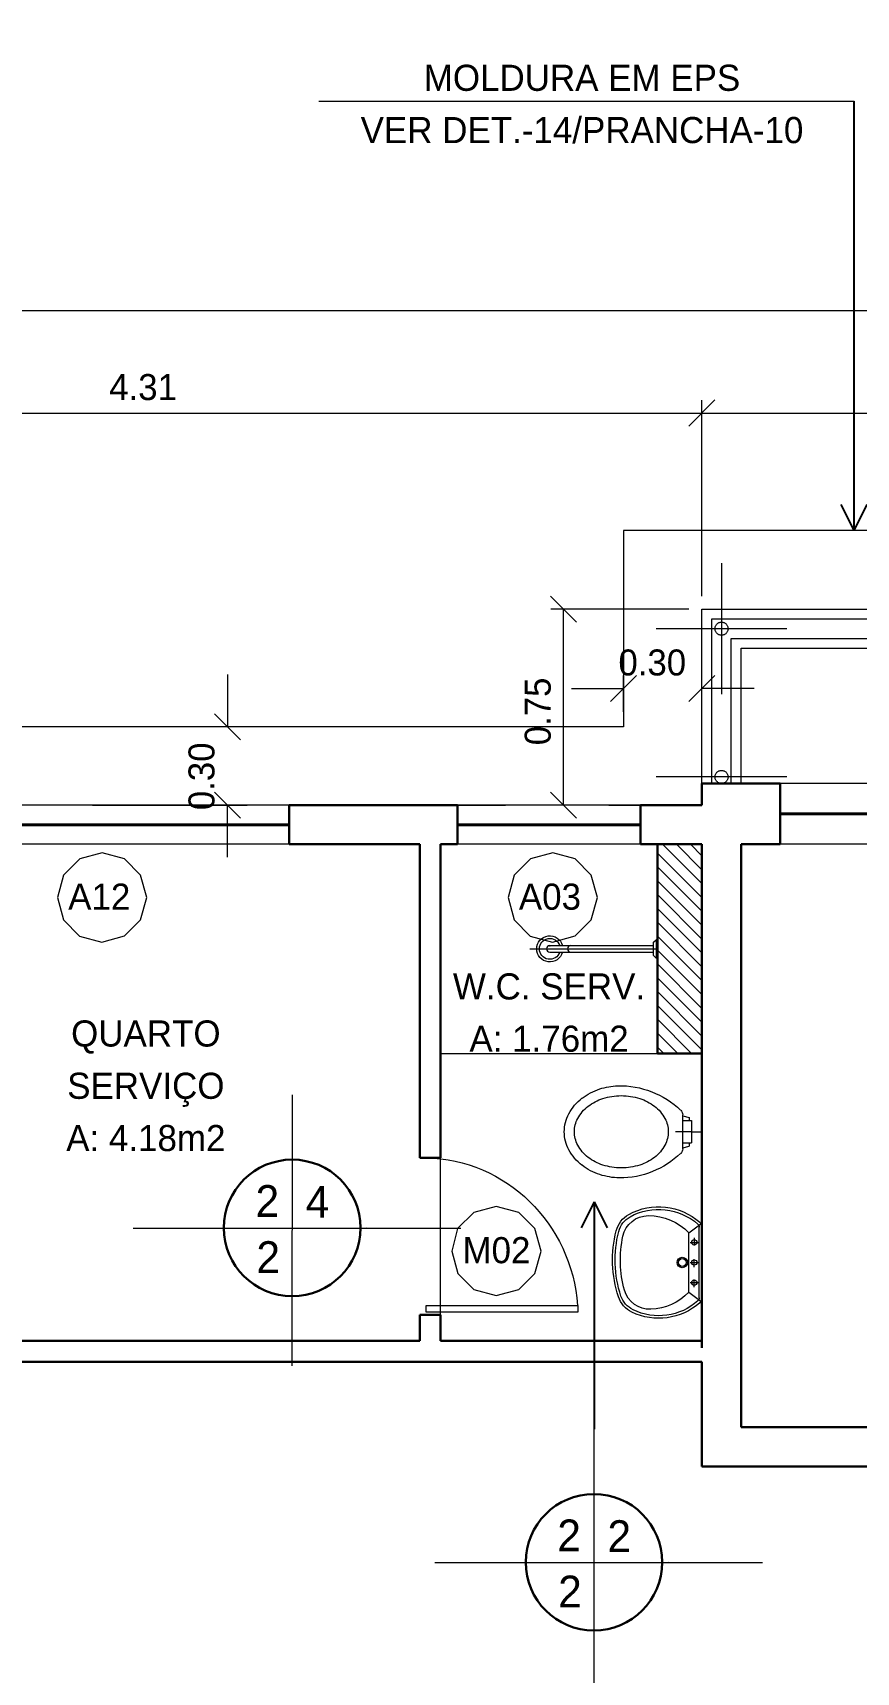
# Model space of a CAD drawing. Header units: metres. Extents: x 3.9 to 63.3, y 8 to 50.1.
# Drawn here: x 35.47 to 38.63, y 18.62 to 24.89 of the extents above; entities that cross this region are included whole.
import ezdxf
from ezdxf.enums import TextEntityAlignment as Align

# ---------------------------------------------------------------- set-up
doc = ezdxf.new("R2010")
doc.units = ezdxf.units.M
doc.header["$MEASUREMENT"] = 0
for name, pattern in [('DGN Style 2', [0.988287, 0.592972, -0.395315]), ('DGN Style 3', [1.383601, 0.988287, -0.395315]), ('DGN Style 4', [1.582247, 0.790629, -0.395315, 0.000988287, -0.395315])]:
    doc.linetypes.add(name, pattern=pattern)
doc.layers.get('Defpoints').update_dxf_attribs({"lineweight": 0})
for name, color, linetype, lineweight in [('00-EDIFICACOES TÉRREO', 7, 'Continuous', 0), ('24 - Textos Gerais', 7, 'Continuous', 0), ('34 - Mobiliário', 7, 'Continuous', 0), ('CORNIJAS_VAR NA PLANTA PTIPO 1', 7, 'Continuous', 0), ('Level 1', 7, 'Continuous', 0), ('Level 12', 7, 'Continuous', 0), ('Level 14', 7, 'Continuous', 0), ('Level 21-1', 7, 'Continuous', 0), ('Level 24-1', 7, 'Continuous', 0), ('Level 3', 7, 'Continuous', 0), ('Level 36', 7, 'Continuous', 0), ('Level 45', 7, 'Continuous', 0), ('Level 50', 7, 'Continuous', 0), ('Level 7', 7, 'Continuous', 0)]:
    doc.layers.add(name, color=color, linetype=linetype, lineweight=lineweight)
doc.styles.add('Style-INTL_ENGINEERING', font='INTL_ENGINEERING.shx')
doc.dimstyles.get("Standard").update_dxf_attribs({"dimtxt": 0.18, "dimasz": 0.18, "dimexe": 0.18, "dimexo": 0.0625, "dimgap": 0.09, "dimtad": 0, "dimtih": 1, "dimtoh": 1, "dimdec": 4, "dimzin": 1, "dimdsep": 46, "dimtxsty": 'Standard', "dimcen": 0, "dimadec": 0, "dimazin": 0, "dimtfac": 1, "dimtdec": 4, "dimtofl": 0, "dimtmove": 0, "dimatfit": 3, "dimfxl": 0, "dimtolj": 1, "dimtzin": 1, "dimarcsym": 0})

# ---------------------------------------------------------------- blocks, each defined once
blk = doc.blocks.new('*U57')
at = {"layer": 'Level 36', "color": 172, "linetype": 'Continuous', "lineweight": 13}
for p, q in [((-0.1897, -0.0646), (-0.1897, 0.0645)), ((-0.2238, 0), (-0.2633, 0)), ((-0.1897, 0.0427), (-0.2239, 0.0427)), ((-0.2239, 0.0427), (-0.2238, -0.0427)), ((-0.2238, 0), (-0.1625, 0)), ((-0.1897, 0.0608), (-0.2139, 0.0544)), ((-0.2139, 0.0544), (-0.2139, 0.0427)), ((-0.1897, -0.0427), (-0.2238, -0.0427)), ((-0.2139, -0.0428), (-0.2139, -0.0544)), ((-0.1897, -0.0608), (-0.2139, -0.0544))]:
    blk.add_line(p, q, dxfattribs=at)
for centre, radius, start, end in [((0.0522, -0.1623), 0.3388, 88.94904, 133.70577), ((0.0304, -0.0481), 0.1841, 107.67831, 127.57698), ((0.0452, -0.0944), 0.2328, 90.00016, 107.67831), ((0.0452, -0.0944), 0.2328, 72.32202, 90.00016), ((0.0452, -0.0944), 0.2712, 72.32202, 87.20705), ((0.0599, -0.0481), 0.1841, 52.42334, 72.32202), ((0.0599, -0.0481), 0.2225, 52.42334, 72.32202), ((0.0826, -0.0186), 0.1854, 28.29453, 52.42334), ((-0.1647, 0.0646), 0.025, 133.70577, 180.00016), ((0.0077, -0.0186), 0.147, 127.57698, 151.70579), ((0.0826, -0.0186), 0.147, 28.29453, 52.42334), ((0.1174, 0.0001), 0.1459, 0.00016, 28.29453), ((-0.0271, 0.0001), 0.1075, 151.70579, 180.00016), ((-0.0271, 0.0001), 0.1075, 180.00016, 208.29453), ((0.1174, 0.0001), 0.1075, 0.00016, 28.29453), ((0.1174, 0.0001), 0.1075, 331.70579, 0.00016), ((0.1174, 0.0001), 0.1459, 331.70579, 0.00016), ((0.0077, 0.0188), 0.147, 208.29453, 232.42334), ((0.0826, 0.0188), 0.147, 307.57698, 331.70579), ((-0.1647, -0.0646), 0.025, 180.00016, 226.29455), ((0.0522, 0.1623), 0.3388, 226.29455, 270.00016), ((0.0304, 0.0482), 0.1841, 232.42334, 252.32202), ((0.0599, 0.0482), 0.1841, 287.67831, 307.57698), ((0.0826, 0.0188), 0.1854, 307.57698, 331.70579), ((0.0452, 0.0946), 0.2328, 252.32202, 270.00016), ((0.0452, 0.0946), 0.2328, 270.00016, 287.67831), ((0.0452, 0.0946), 0.2712, 271.47936, 287.67831), ((0.0599, 0.0482), 0.2225, 287.67831, 307.57698)]:
    blk.add_arc(centre, radius, start, end, dxfattribs=at)
blk = doc.blocks.new('*U58')
at = {"layer": '24 - Textos Gerais', "color": 172, "linetype": 'Continuous', "lineweight": 0}
for p, q in [((-0.2441, 0.035), (-0.2441, -0.035)), ((-0.2441, 0.035), (-0.2391, 0.035)), ((-0.2391, 0.035), (-0.2391, -0.035)), ((-0.2291, 0.025), (-0.2391, 0.035)), ((-0.2291, -0.025), (-0.2291, 0.025)), ((0.168, 0.0125), (-0.2291, 0.0125)), ((-0.2441, -0.035), (-0.2391, -0.035)), ((-0.2391, -0.035), (-0.2291, -0.025)), ((0.168, -0.0125), (-0.2291, -0.0125))]:
    blk.add_line(p, q, dxfattribs=at)
at = {"layer": '24 - Textos Gerais', "color": 172, "linetype": 'DGN Style 4', "lineweight": 13}
blk.add_line((0.2441, 0), (-0.2441, 0), dxfattribs=at)
at = {"layer": '24 - Textos Gerais', "color": 172, "linetype": 'Continuous', "lineweight": 0, "extrusion": (0, 0, -1)}
for centre in [(-0.088, 0), (-0.168, 0)]:
    blk.add_arc(centre, 0.0125, 90, 270, dxfattribs=at)
at = {"layer": '24 - Textos Gerais', "color": 172, "linetype": 'Continuous', "lineweight": 0}
for radius, start, end in [(0.05, 194.47751, 165.52249), (0.04, 198.20996, 161.79004)]:
    blk.add_arc((0.168, 0), radius, start, end, dxfattribs=at)
blk.add_point((0.168, 0.011), dxfattribs=at)
blk = doc.blocks.new('*U59')
at = {"layer": 'Level 36', "color": 172, "linetype": 'Continuous', "lineweight": 13}
for p, q in [((-0.171, -0.1351), (-0.1711, 0.135)), ((-0.121, 0.1137), (-0.1675, 0.1479)), ((-0.1611, -0.1351), (-0.161, 0.135)), ((-0.1256, 0.0769), (-0.158, 0.077)), ((-0.142, 0.0942), (-0.142, 0.0646)), ((-0.121, -0.1138), (-0.121, 0.1137)), ((-0.1256, 0), (-0.158, 0)), ((-0.142, -0.0173), (-0.142, 0.0124)), ((-0.121, -0.1138), (-0.1675, -0.1479)), ((-0.1256, -0.077), (-0.158, -0.077)), ((-0.142, -0.0942), (-0.142, -0.0646))]:
    blk.add_line(p, q, dxfattribs=at)
at = {"layer": 'Level 36', "color": 172, "linetype": 'Continuous', "lineweight": 13, "extrusion": (0, 0, -1)}
for centre, radius in [((0.1419, 0.077), 0.01), ((0.1419, 0), 0.01), ((0.096, 0), 0.02), ((0.096, 0), 0.015), ((0.1419, -0.077), 0.01)]:
    blk.add_circle(centre, radius, dxfattribs=at)
at = {"layer": 'Level 36', "color": 172, "linetype": 'Continuous', "lineweight": 13}
for centre, radius, start, end in [((-0.0058, -0.0225), 0.236, 61.03309, 131.66129), ((-0.0058, -0.0225), 0.226, 61.03309, 131.66129), ((-0.146, 0.1351), 0.025, 131.66129, 180.00016), ((-0.146, 0.1351), 0.015, 131.66129, 180.00016), ((0.0337, -0.036), 0.2153, 90.04575, 135.93606), ((0.0336, 0.0793), 0.1, 12.24588, 90.04575), ((0.0601, 0.0964), 0.09, 14.4235, 61.03309), ((0.0601, 0.0964), 0.1, 14.4235, 61.03309), ((-0.2874, 0.0096), 0.4284, 344.31291, 12.24588), ((-0.2774, 0.0096), 0.4384, 341.68611, 14.4235), ((-0.2774, 0.0096), 0.4484, 341.68611, 14.4235), ((0.0337, 0.036), 0.2153, 224.06426, 267.58733), ((0.0288, -0.0792), 0.1, 267.58733, 344.31291), ((-0.146, -0.1351), 0.025, 180.00016, 228.33903), ((-0.0058, 0.0225), 0.236, 228.33903, 295.80277), ((-0.146, -0.1351), 0.015, 180.00016, 228.33903), ((-0.0058, 0.0225), 0.226, 228.33903, 295.80277), ((0.0534, -0.0999), 0.09, 295.80277, 341.68611), ((0.0534, -0.0999), 0.1, 295.80277, 341.68611)]:
    blk.add_arc(centre, radius, start, end, dxfattribs=at)
blk = doc.blocks.new('*U22')
at = {"layer": 'Level 36', "color": 172, "linetype": 'Continuous', "lineweight": 13}
blk.add_line((6.535, 3.0801), (7.3649, 3.08), dxfattribs=at)
at = {"layer": '24 - Textos Gerais', "color": 172, "linetype": 'Continuous', "lineweight": 0, "extrusion": (0, 0, -1)}
blk.add_blockref('*U58', (-7.1208, 3.48), dxfattribs=at)
at = {"layer": 'Level 36', "color": 172, "linetype": 'Continuous', "lineweight": 13, "extrusion": (0, 0, -1)}
for name, p in [('*U57', (-7.2717, 2.78)), ('*U59', (-7.3639, 2.28))]:
    blk.add_blockref(name, p, dxfattribs=at)
blk = doc.blocks.new('P60D_2')
at = {"layer": 'Level 14', "color": 7, "linetype": 'Continuous', "lineweight": 13}
for p, q in [((0.035, 0.605), (0.01, 0.605)), ((0.01, 0.605), (0.01, 0.025)), ((0.035, 0.025), (0.035, 0.605)), ((0.01, 0.025), (0.035, 0.025))]:
    blk.add_line(p, q, dxfattribs=at)
blk.add_ellipse((0.0073, 0.032), major_axis=(0.5659, -0.1833), ratio=0.960106, start_param=0.313176, end_param=1.825606, dxfattribs=at)
at = {"layer": 'Level 7', "color": 7, "linetype": 'Continuous', "lineweight": 30}
for p, q in [((0, 0), (0, 0.08)), ((0.6, 0), (0.6, 0.08))]:
    blk.add_line(p, q, dxfattribs=at)
blk = doc.blocks.new('J140B0')
at = {"layer": '34 - Mobiliário', "color": 7, "linetype": 'Continuous', "lineweight": 40}
blk.add_line((0, 0.075), (1.2, 0.075), dxfattribs=at)
at = {"layer": 'CORNIJAS_VAR NA PLANTA PTIPO 1', "color": 7, "linetype": 'Continuous', "lineweight": 30}
for p, q in [((0, 0), (0, 0.15)), ((1.2, 0), (1.2, 0.15))]:
    blk.add_line(p, q, dxfattribs=at)
at = {"layer": 'CORNIJAS_VAR NA PLANTA PTIPO 1', "color": 7, "linetype": 'Continuous', "lineweight": 0}
for p, q in [((0, 0.15), (1.2, 0.15)), ((0, 0), (1.2, 0))]:
    blk.add_line(p, q, dxfattribs=at)
blk = doc.blocks.new('*U77')
at = {"layer": '34 - Mobiliário', "color": 7, "linetype": 'DGN Style 3', "lineweight": 40}
blk.add_line((0.35, 0), (-0.35, 0), dxfattribs=at)
at = {"layer": 'CORNIJAS_VAR NA PLANTA PTIPO 1', "color": 7, "linetype": 'Continuous', "lineweight": 30}
for p, q in [((-0.35, -0.075), (-0.35, 0.075)), ((0.35, -0.075), (0.35, 0.075))]:
    blk.add_line(p, q, dxfattribs=at)
at = {"layer": 'CORNIJAS_VAR NA PLANTA PTIPO 1', "color": 7, "linetype": 'Continuous', "lineweight": 0}
for p, q in [((0.35, 0.075), (-0.35, 0.075)), ((0.35, -0.075), (-0.35, -0.075))]:
    blk.add_line(p, q, dxfattribs=at)
blk = doc.blocks.new('*U103')
at = {"layer": 'Level 1', "color": 3, "linetype": 'DGN Style 4', "lineweight": 0}
for p, q in [((0, 0.25), (0, -0.25)), ((0.25, 0), (-0.25, 0))]:
    blk.add_line(p, q, dxfattribs=at)
at = {"layer": 'Level 50', "color": 190, "linetype": 'DGN Style 2', "lineweight": 0}
blk.add_circle((0, 0), 0.025, dxfattribs=at)
blk = doc.blocks.new('*U104')
at = {"layer": 'Level 1', "color": 3, "linetype": 'DGN Style 4', "lineweight": 0}
blk.add_line((0.25, 0), (-0.25, 0), dxfattribs=at)
at = {"layer": 'Level 50', "color": 190, "linetype": 'DGN Style 2', "lineweight": 0}
blk.add_circle((0, 0), 0.025, dxfattribs=at)
blk = doc.blocks.new('*U87')
at = {"layer": 'Level 21-1', "color": 7, "linetype": 'Continuous', "lineweight": 13}
for p, q in [((16.665, 3.1722), (7.235, 3.1722)), ((7.235, 3.1722), (7.235, 2.4222)), ((7.235, 2.4222), (3.5257, 2.4222))]:
    blk.add_line(p, q, dxfattribs=at)
at = {"layer": 'Level 50', "color": 190, "linetype": 'Continuous', "lineweight": 13}
for p, q in [((7.5725, 2.8347), (12.515, 2.8347)), ((7.5725, 2.2049), (7.5725, 2.8347)), ((7.6475, 2.7597), (12.515, 2.7597)), ((7.6475, 2.2049), (7.6475, 2.7597))]:
    blk.add_line(p, q, dxfattribs=at)
at = {"layer": 'Level 7', "color": 7, "linetype": 'DGN Style 3', "lineweight": 13}
for p, q in [((7.535, 2.8722), (12.515, 2.8722)), ((7.535, 2.2049), (7.535, 2.8722))]:
    blk.add_line(p, q, dxfattribs=at)
at = {"layer": 'Level 7', "color": 7, "linetype": 'Continuous', "lineweight": 13}
for p, q in [((7.685, 2.2049), (7.685, 2.7222)), ((7.685, 2.7222), (12.515, 2.7222))]:
    blk.add_line(p, q, dxfattribs=at)
at = {"layer": 'Level 50', "color": 190, "linetype": 'DGN Style 2', "lineweight": 0}
for name, p in [('*U103', (7.61, 2.7972)), ('*U104', (7.61, 2.2299))]:
    blk.add_blockref(name, p, dxfattribs=at)
blk = doc.blocks.new('*D220')
at = {"layer": 'Defpoints', "color": 2, "linetype": 'Continuous', "lineweight": 0}
for p, q in [((37.9848, 23.3894), (38.0843, 23.4889)), ((38.0346, 22.7385), (38.0346, 23.4886)), ((43.0643, 23.4889), (42.9648, 23.3894)), ((43.0145, 22.7385), (43.0145, 23.4886)), ((38.0346, 23.4391), (43.0145, 23.4391))]:
    blk.add_line(p, q, dxfattribs=at)
at = {"layer": 'Defpoints'}
for p in [(40.5246, 23.4391), (43.0145, 23.4391), (38.0346, 22.689), (43.0145, 22.689)]:
    blk.add_point(p, dxfattribs=at)
at = {"layer": 'Defpoints', "color": 2, "linetype": 'Continuous', "lineweight": 0, "style": 'Style-INTL_ENGINEERING'}
blk.add_text('4.98', height=0.0995, dxfattribs=at).set_placement((40.3824, 23.5384), align=Align.MIDDLE_LEFT)
blk = doc.blocks.new('_Oblique')
at = {"color": 0, "linetype": 'ByBlock', "lineweight": -2}
blk.add_line((0.5, 0.5), (-0.5, -0.5), dxfattribs=at)
blk = doc.blocks.new('*D219')
at = {"layer": 'Defpoints', "color": 2, "linetype": 'Continuous', "lineweight": 0}
for p, q in [((33.6755, 23.3894), (33.775, 23.4889)), ((33.7253, 23.1867), (33.7253, 23.4886)), ((38.0843, 23.4889), (37.9848, 23.3894)), ((38.0346, 22.7385), (38.0346, 23.4886)), ((33.7253, 23.4391), (38.0346, 23.4391))]:
    blk.add_line(p, q, dxfattribs=at)
at = {"layer": 'Defpoints'}
for p in [(35.8799, 23.4391), (38.0346, 23.4391), (33.7253, 23.1372), (38.0346, 22.689)]:
    blk.add_point(p, dxfattribs=at)
at = {"layer": 'Defpoints', "color": 2, "linetype": 'Continuous', "lineweight": 0, "style": 'Style-INTL_ENGINEERING'}
blk.add_text('4.31', height=0.0995, dxfattribs=at).set_placement((35.7663, 23.5384), align=Align.MIDDLE_LEFT)
blk = doc.blocks.new('*D223')
at = {"layer": 'Defpoints', "color": 2, "linetype": 'Continuous', "lineweight": 0}
for p, q in [((33.6755, 23.7816), (33.775, 23.8811)), ((33.7253, 23.1867), (33.7253, 23.8808)), ((46.9143, 23.8811), (46.8148, 23.7816)), ((46.8646, 22.7385), (46.8646, 23.8808)), ((33.7253, 23.8313), (46.8646, 23.8313))]:
    blk.add_line(p, q, dxfattribs=at)
at = {"layer": 'Defpoints'}
for p in [(40.2949, 23.8313), (46.8646, 23.8313), (33.7253, 23.1372), (46.8646, 22.689)]:
    blk.add_point(p, dxfattribs=at)
at = {"layer": 'Defpoints', "color": 2, "linetype": 'Continuous', "lineweight": 0, "style": 'Style-INTL_ENGINEERING'}
blk.add_text('13.14', height=0.0995, dxfattribs=at).set_placement((40.1649, 23.9306), align=Align.MIDDLE_LEFT)
blk = doc.blocks.new('*D318')
at = {"layer": 'Defpoints', "color": 2, "linetype": 'Continuous', "lineweight": 0}
for p, q in [((37.4556, 22.7388), (37.5551, 22.6393)), ((37.9851, 22.689), (37.4559, 22.689)), ((37.5054, 21.939), (37.5054, 22.689)), ((37.5551, 21.8893), (37.4556, 21.9888)), ((37.885, 21.939), (37.4559, 21.939))]:
    blk.add_line(p, q, dxfattribs=at)
at = {"layer": 'Defpoints'}
for p in [(37.5054, 22.689), (38.0346, 22.689), (37.5054, 22.314), (37.9346, 21.939)]:
    blk.add_point(p, dxfattribs=at)
at = {"layer": 'Defpoints', "color": 2, "linetype": 'Continuous', "lineweight": 0, "style": 'Style-INTL_ENGINEERING'}
blk.add_text('0.75', height=0.0995, rotation=90, dxfattribs=at).set_placement((37.4061, 22.1679), align=Align.MIDDLE_LEFT)
blk = doc.blocks.new('TerminatorOpen')
at = {"color": 0, "linetype": 'ByBlock', "lineweight": -2}
for q in [(-1, 0.5), (-1, 0), (-1, -0.5)]:
    blk.add_line((0, 0), q, dxfattribs=at)
blk = doc.blocks.new('INDESP_2')
at = {"layer": 'Level 3', "color": 131, "linetype": 'Continuous', "lineweight": 0}
for p, q in [((0.01506, -0.01302), (0.01507, 0.01257)), ((0.00001, 0), (0.03099, 0))]:
    blk.add_line(p, q, dxfattribs=at)
at = {"layer": 'Level 3', "color": 131, "linetype": 'Continuous', "lineweight": 13}
blk.add_line((0.0221, 0), (0.02213, 0.00002), dxfattribs=at)
at = {"layer": 'Level 3', "color": 131, "linetype": 'Continuous', "lineweight": 30}
blk.add_circle((0.01505, 0.00001), 0.00645, dxfattribs=at)
at = {"layer": 'Level 3', "color": 131, "linetype": 'Continuous', "lineweight": 30, "style": 'Style-INTL_ENGINEERING'}
for s, p in [('2', (0.01159, 0.00105)), ('4', (0.01633, 0.00098)), ('2', (0.01167, -0.00425))]:
    blk.add_text(s, height=0.003, rotation=0, dxfattribs=at).set_placement(p)
blk = doc.blocks.new('INDESP_3')
at = {"layer": 'Level 3', "color": 131, "linetype": 'Continuous', "lineweight": 0}
for p, q in [((0.01506, -0.01302), (0.01507, 0.01257)), ((0.00001, 0), (0.03099, 0))]:
    blk.add_line(p, q, dxfattribs=at)
at = {"layer": 'Level 3', "color": 131, "linetype": 'Continuous', "lineweight": 13}
blk.add_line((0.0221, 0), (0.02213, 0.00002), dxfattribs=at)
at = {"layer": 'Level 3', "color": 131, "linetype": 'Continuous', "lineweight": 30}
blk.add_circle((0.01505, 0.00001), 0.00645, dxfattribs=at)
at = {"layer": 'Level 3', "color": 131, "linetype": 'Continuous', "lineweight": 30, "style": 'Style-INTL_ENGINEERING'}
for p in [(0.01159, 0.00105), (0.01633, 0.00098), (0.01167, -0.00425)]:
    blk.add_text('2', height=0.003, rotation=0, dxfattribs=at).set_placement(p)
blk = doc.blocks.new('*U353')
at = {"layer": '00-EDIFICACOES TÉRREO', "color": 4, "linetype": 'Continuous', "lineweight": 0, "flags": 128}
blk.add_lwpolyline([(0.00342, 0), (0.00294, 0.00172), (0.00172, 0.00296), (0, 0.00342), (-0.00171, 0.00296), (-0.00296, 0.00172), (-0.00341, 0), (-0.00294, -0.00171), (-0.00172, -0.00295), (-0.00001, -0.00341), (0.00173, -0.00294), (0.00295, -0.00171)], close=True, dxfattribs=at)
at = {"layer": '00-EDIFICACOES TÉRREO', "color": 4, "linetype": 'Continuous', "lineweight": 0, "style": 'Style-INTL_ENGINEERING'}
blk.add_text('A12', height=0.001999, rotation=359.9999, dxfattribs=at).set_placement((-0.00259, -0.00093))
blk = doc.blocks.new('*U354')
at = {"layer": '00-EDIFICACOES TÉRREO', "color": 4, "linetype": 'Continuous', "lineweight": 0, "flags": 128}
blk.add_lwpolyline([(0.00342, 0), (0.00294, 0.00172), (0.00172, 0.00296), (0, 0.00342), (-0.00171, 0.00296), (-0.00296, 0.00172), (-0.00341, 0), (-0.00294, -0.00171), (-0.00172, -0.00295), (-0.00001, -0.00341), (0.00173, -0.00294), (0.00295, -0.00171)], close=True, dxfattribs=at)
at = {"layer": '00-EDIFICACOES TÉRREO', "color": 4, "linetype": 'Continuous', "lineweight": 0, "style": 'Style-INTL_ENGINEERING'}
blk.add_text('A03', height=0.001999, rotation=359.9999, dxfattribs=at).set_placement((-0.00259, -0.00093))
blk = doc.blocks.new('*U355')
at = {"layer": '00-EDIFICACOES TÉRREO', "color": 4, "linetype": 'Continuous', "lineweight": 0, "flags": 128}
blk.add_lwpolyline([(0.00342, 0), (0.00294, 0.00172), (0.00172, 0.00296), (0, 0.00342), (-0.00171, 0.00296), (-0.00296, 0.00172), (-0.00341, 0), (-0.00294, -0.00171), (-0.00172, -0.00295), (-0.00001, -0.00341), (0.00173, -0.00294), (0.00295, -0.00171)], close=True, dxfattribs=at)
at = {"layer": '00-EDIFICACOES TÉRREO', "color": 4, "linetype": 'Continuous', "lineweight": 0, "style": 'Style-INTL_ENGINEERING'}
blk.add_text('M02', height=0.001999, rotation=359.9999, dxfattribs=at).set_placement((-0.00259, -0.00093))
blk = doc.blocks.new('*D378')
at = {"layer": 'Defpoints', "color": 2, "linetype": 'Continuous', "lineweight": 0}
for p, q in [((36.2186, 22.4385), (36.2186, 22.239)), ((36.2684, 22.1893), (36.1689, 22.2888)), ((36.3214, 22.239), (36.1691, 22.239)), ((36.1689, 21.9888), (36.2684, 21.8893)), ((36.3085, 21.939), (36.1691, 21.939)), ((36.2186, 21.7395), (36.2186, 21.939))]:
    blk.add_line(p, q, dxfattribs=at)
at = {"layer": 'Defpoints'}
for p in [(36.3709, 22.239), (36.2186, 22.07), (36.2186, 21.939), (36.358, 21.939)]:
    blk.add_point(p, dxfattribs=at)
at = {"layer": 'Defpoints', "color": 2, "linetype": 'Continuous', "lineweight": 0, "style": 'Style-INTL_ENGINEERING'}
blk.add_text('0.30', height=0.0995, rotation=90, dxfattribs=at).set_placement((36.1194, 21.9196), align=Align.MIDDLE_LEFT)
blk = doc.blocks.new('*D383')
at = {"layer": 'Defpoints', "color": 2, "linetype": 'Continuous', "lineweight": 0}
for p, q in [((37.7843, 22.4352), (37.6848, 22.3357)), ((37.7346, 22.2957), (37.7346, 22.435)), ((37.9848, 22.3357), (38.0843, 22.4352)), ((38.0346, 22.2827), (38.0346, 22.435)), ((37.535, 22.3855), (37.7346, 22.3855)), ((38.2341, 22.3855), (38.0346, 22.3855))]:
    blk.add_line(p, q, dxfattribs=at)
at = {"layer": 'Defpoints'}
for p in [(37.7346, 22.3855), (37.8655, 22.3855), (37.7346, 22.2462), (38.0346, 22.2332)]:
    blk.add_point(p, dxfattribs=at)
at = {"layer": 'Defpoints', "color": 2, "linetype": 'Continuous', "lineweight": 0, "style": 'Style-INTL_ENGINEERING'}
blk.add_text('0.30', height=0.0995, dxfattribs=at).set_placement((37.7151, 22.4847), align=Align.MIDDLE_LEFT)

msp = doc.modelspace()

# ---------------------------------------------------------------- linework, layer by layer
at = {"layer": '34 - Mobiliário', "color": 7, "linetype": 'Continuous', "lineweight": 40}
msp.add_line((39.5346, 21.9054), (38.3345, 21.9053), dxfattribs=at)
at = {"layer": 'CORNIJAS_VAR NA PLANTA PTIPO 1', "color": 7, "linetype": 'Continuous', "lineweight": 30}
for p, q in [((38.0346, 22.0217), (38.3346, 22.0217)), ((38.0346, 21.939), (38.0346, 22.0217)), ((38.3345, 22.0217), (38.3346, 21.789)), ((38.3346, 21.789), (38.3346, 22.0217)), ((36.4546, 21.939), (37.0996, 21.939)), ((37.7996, 21.939), (38.0346, 21.939)), ((36.4546, 21.789), (36.9546, 21.789)), ((36.9546, 20.5891), (36.9546, 21.789)), ((37.0346, 20.589), (37.0346, 21.789)), ((37.0346, 21.789), (37.0996, 21.789)), ((37.7996, 21.789), (38.0346, 21.789)), ((38.1846, 19.559), (38.1846, 21.789)), ((38.1846, 21.789), (38.3346, 21.789)), ((38.0346, 19.8623), (38.0346, 21.7623)), ((36.9546, 19.889), (36.9546, 19.9891)), ((37.0346, 19.889), (37.0346, 19.989)), ((34.7546, 19.889), (36.9546, 19.889)), ((37.0346, 19.889), (38.0346, 19.889)), ((34.7546, 19.809), (38.0346, 19.809)), ((38.0346, 19.409), (38.0346, 19.809)), ((38.1846, 19.559), (38.7845, 19.559)), ((38.0346, 19.409), (38.7846, 19.409))]:
    msp.add_line(p, q, dxfattribs=at)
at = {"layer": 'CORNIJAS_VAR NA PLANTA PTIPO 1', "color": 7, "linetype": 'Continuous', "lineweight": 0}
for p, q in [((39.5346, 22.0217), (38.3345, 22.0217)), ((39.5346, 21.789), (38.3346, 21.789)), ((37.0346, 19.989), (37.0346, 20.589))]:
    msp.add_line(p, q, dxfattribs=at)
at = {"layer": 'Level 12', "color": 2, "linetype": 'Continuous', "lineweight": 13}
msp.add_line((36.5688, 24.6317), (38.6168, 24.6317), dxfattribs=at)
at = {"layer": 'Level 24-1', "color": 7, "linetype": 'DGN Style 2', "lineweight": 0, "flags": 128}
msp.add_lwpolyline([(33.7253, 21.9391), (38.0346, 21.939), (38.0346, 22.689), (46.8646, 22.689), (46.8646, 21.289), (50.6245, 21.289), (50.6245, 14.579), (49.9246, 14.579), (49.9246, 14.079), (49.3745, 13.529), (39.8467, 13.529), (39.2267, 12.909), (31.9114, 12.909), (31.6938, 13.1263), (29.3053, 13.1263), (29.0877, 12.909), (21.7724, 12.909), (21.1524, 13.529), (11.6245, 13.529), (11.0746, 14.079), (11.0746, 14.579), (10.3745, 14.579), (10.3745, 21.289), (14.1346, 21.289), (14.1346, 22.689), (22.9645, 22.689), (22.9645, 21.939), (27.2738, 21.939), (27.2738, 26.7246), (33.7241, 26.7246), (33.7253, 21.9391)], dxfattribs=at)
msp.add_lwpolyline([(33.7253, 21.9391), (38.0346, 21.939), (38.0346, 22.689), (46.8646, 22.689), (46.8646, 21.289), (50.6245, 21.289), (50.6245, 14.579), (49.9246, 14.579), (49.9246, 14.079), (49.3745, 13.529), (39.8467, 13.529), (39.2267, 12.909), (31.9114, 12.909), (31.6938, 13.1263), (29.3053, 13.1263), (29.0877, 12.909), (21.7724, 12.909), (21.1524, 13.529), (11.6245, 13.529), (11.0746, 14.079), (11.0746, 14.579), (10.3745, 14.579), (10.3745, 21.289), (14.1346, 21.289), (14.1346, 22.689), (22.9645, 22.689), (22.9645, 21.939), (27.2738, 21.939), (27.2738, 26.7246), (33.7241, 26.7246), (33.7253, 21.9391)], dxfattribs=at)
at = {"layer": 'Level 45', "color": 6, "linetype": 'Continuous', "lineweight": 0}
for p, q in [((38.0346, 21.6387), (37.8842, 21.789)), ((38.0346, 21.6918), (37.9373, 21.789)), ((38.0346, 21.7448), (37.9903, 21.789)), ((38.0346, 21.5857), (37.8645, 21.7557)), ((38.0346, 21.5327), (37.8645, 21.7027)), ((38.0346, 21.4796), (37.8645, 21.6496)), ((38.0346, 21.4266), (37.8645, 21.5966)), ((38.0346, 21.3736), (37.8645, 21.5436)), ((38.0346, 21.3205), (37.8645, 21.4906)), ((38.0346, 21.2675), (37.8645, 21.4375)), ((38.0346, 21.2145), (37.8645, 21.3845)), ((38.0346, 21.1614), (37.8645, 21.3315)), ((38.0346, 21.1084), (37.8645, 21.2784)), ((38.0346, 21.0554), (37.8645, 21.2254)), ((38.0346, 21.0023), (37.8645, 21.1724)), ((37.9948, 20.989), (37.8645, 21.1194)), ((37.9418, 20.989), (37.8645, 21.0663)), ((37.8887, 20.9891), (37.8645, 21.0133))]:
    msp.add_line(p, q, dxfattribs=at)
at = {"layer": 'Level 45', "color": 6, "linetype": 'Continuous', "lineweight": 30, "flags": 128}
msp.add_lwpolyline([(38.0346, 21.789), (37.8646, 21.789), (37.8645, 20.9891), (38.0346, 20.989)], close=True, dxfattribs=at)

# ---------------------------------------------------------------- block references
at = {"layer": '00-EDIFICACOES TÉRREO', "color": 4, "linetype": 'Continuous', "lineweight": 0, "xscale": 50.00000000487893, "yscale": 50.00000000487893, "zscale": 50.00000000487893, "rotation": 0.0008004141529982}
for name, p in [('*U353', (35.7388, 21.5853)), ('*U354', (37.4635, 21.5853)), ('*U355', (37.2478, 20.2327))]:
    msp.add_blockref(name, p, dxfattribs=at)
at = {"layer": 'CORNIJAS_VAR NA PLANTA PTIPO 1', "color": 7, "linetype": 'Continuous', "lineweight": 30, "xscale": 0.9999953433792164, "yscale": 0.9999953433792164, "rotation": 180}
msp.add_blockref('J140B0', (36.4546, 21.939), dxfattribs=at)
at = {"layer": 'CORNIJAS_VAR NA PLANTA PTIPO 1', "color": 7, "linetype": 'Continuous', "lineweight": 30}
msp.add_blockref('*U77', (37.4496, 21.864), dxfattribs=at)
at = {"layer": 'Level 21-1', "color": 7, "linetype": 'Continuous', "lineweight": 13}
msp.add_blockref('*U87', (30.4996, 19.8168), dxfattribs=at)
at = {"layer": 'Level 3', "color": 131, "linetype": 'Continuous', "lineweight": 30, "xscale": 40.50002794240174, "yscale": 40.50002794240174, "zscale": 40.50002794240174, "rotation": 0.0006587766262007}
for name, p in [('INDESP_2', (35.857, 20.321)), ('INDESP_3', (37.0118, 19.0417))]:
    msp.add_blockref(name, p, dxfattribs=at)
at = {"layer": 'Level 36', "color": 172, "linetype": 'Continuous', "lineweight": 13}
msp.add_blockref('*U22', (30.4996, 17.909), dxfattribs=at)
at = {"layer": 'Level 7', "color": 7, "linetype": 'Continuous', "lineweight": 30, "xscale": 1.000004656664151, "yscale": -1.000004656664151, "rotation": 89.99946639304946}
msp.add_blockref('P60D_2', (36.9546, 19.9891), dxfattribs=at)

# ---------------------------------------------------------------- texts
at = {"layer": 'Level 12', "color": 2, "linetype": 'Continuous', "lineweight": 13, "attachment_point": 5, "line_spacing_factor": 1.200006, "style": 'Style-INTL_ENGINEERING'}
for s, insert, char_height in [('MOLDURA EM EPS\\PVER DET.-14/PRANCHA-10\\P', (37.5757, 24.6209), 0.099999), ('W.C. SERV.\\PA: 1.76m2\\P', (37.4495, 21.1446), 0.1), ('QUARTO\\PSERVIÇO\\PA: 4.18m2\\P', (35.9065, 20.8645), 0.1)]:
    msp.add_mtext(s, dxfattribs=dict(at, insert=insert, char_height=char_height))

# ---------------------------------------------------------------- dimensions: what is measured, and where the dimension line sits
at = {"layer": 'Defpoints', "color": 2, "linetype": 'Continuous', "lineweight": 0}
for base, p1, p2, picture, middle in [((46.8646, 23.8313), (33.7253, 23.1372), (46.8646, 22.689), '*D223', (40.2949, 23.8313)), ((38.0346, 23.4391), (33.7253, 23.1372), (38.0346, 22.689), '*D219', (35.8799, 23.4391)), ((43.0145, 23.4391), (38.0346, 22.689), (43.0145, 22.689), '*D220', (40.5246, 23.4391))]:
    dim = msp.add_linear_dim(base=base, p1=p1, p2=p2, dimstyle='Standard', override={"dimtxt": 0.0995, "dimasz": 0.0995, "dimexe": 0.0495, "dimexo": 0.0495, "dimgap": 0.0495, "dimtad": 1, "dimtih": 0, "dimtoh": 0, "dimdec": 2, "dimzin": 3, "dimtxsty": 'Style-INTL_ENGINEERING', "dimblk": 'Oblique', "dimclre": 2, "dimtdec": 2, "dimatfit": 1, "dimfrac": 2, "dimtolj": 0, "dimtzin": 3, "dimlwe": 0}, dxfattribs=at)
    dim.commit()
    dim.dimension.update_dxf_attribs({"geometry": picture, "text_midpoint": middle})
dim = msp.add_linear_dim(base=(37.5054, 22.689), p1=(37.9346, 21.939), p2=(38.0346, 22.689), angle=90, dimstyle='Standard', override={"dimtxt": 0.0995, "dimasz": 0.0995, "dimexe": 0.0495, "dimexo": 0.0495, "dimgap": 0.0495, "dimtad": 1, "dimtih": 0, "dimtoh": 0, "dimdec": 2, "dimzin": 3, "dimtxsty": 'Style-INTL_ENGINEERING', "dimblk": 'Oblique', "dimclre": 2, "dimtdec": 2, "dimatfit": 1, "dimfrac": 2, "dimtolj": 0, "dimtzin": 3, "dimlwe": 0}, dxfattribs=at)
dim.commit()
dim.dimension.update_dxf_attribs({"geometry": '*D318', "text_midpoint": (37.5054, 22.314)})
for base, p1, p2, angle, picture, middle in [((37.7346, 22.3855), (38.0346, 22.2332), (37.7346, 22.2462), 180, '*D383', (37.8655, 22.3855)), ((36.2186, 21.939), (36.3709, 22.239), (36.358, 21.939), 270, '*D378', (36.2186, 22.07))]:
    dim = msp.add_linear_dim(base=base, p1=p1, p2=p2, angle=angle, dimstyle='Standard', override={"dimtxt": 0.0995, "dimasz": 0.0995, "dimexe": 0.0495, "dimexo": 0.0495, "dimgap": 0.0495, "dimtad": 1, "dimtih": 0, "dimtoh": 0, "dimdec": 2, "dimzin": 3, "dimtxsty": 'Style-INTL_ENGINEERING', "dimblk": 'Oblique', "dimclre": 2, "dimtdec": 2, "dimatfit": 1, "dimfrac": 2, "dimtolj": 0, "dimtzin": 3, "dimlwe": 0}, dxfattribs=at)
    dim.commit()
    dim.dimension.update_dxf_attribs({"geometry": picture, "text_midpoint": middle, "dimtype": 160})

# ---------------------------------------------------------------- leaders
at = {"layer": 'Level 12', "color": 2, "linetype": 'Continuous', "lineweight": 13}
msp.add_leader([(38.6168, 22.989), (38.6168, 24.6317)], dimstyle='Standard', override={"dimtxt": 0.0995, "dimasz": 0.0995, "dimgap": 0, "dimtad": 1, "dimtxsty": 'Style-INTL_ENGINEERING', "dimldrblk": 'TerminatorOpen'}, dxfattribs=at)
at = {"layer": 'Level 3', "color": 131, "linetype": 'Continuous', "lineweight": 0}
msp.add_leader([(37.6221, 20.421), (37.6221, 19.5508)], dimstyle='Standard', override={"dimtxt": 0.0995, "dimasz": 0.0995, "dimgap": 0, "dimtad": 1, "dimtxsty": 'Style-INTL_ENGINEERING', "dimldrblk": 'TerminatorOpen'}, dxfattribs=at)

doc.saveas('drawing.dxf')
